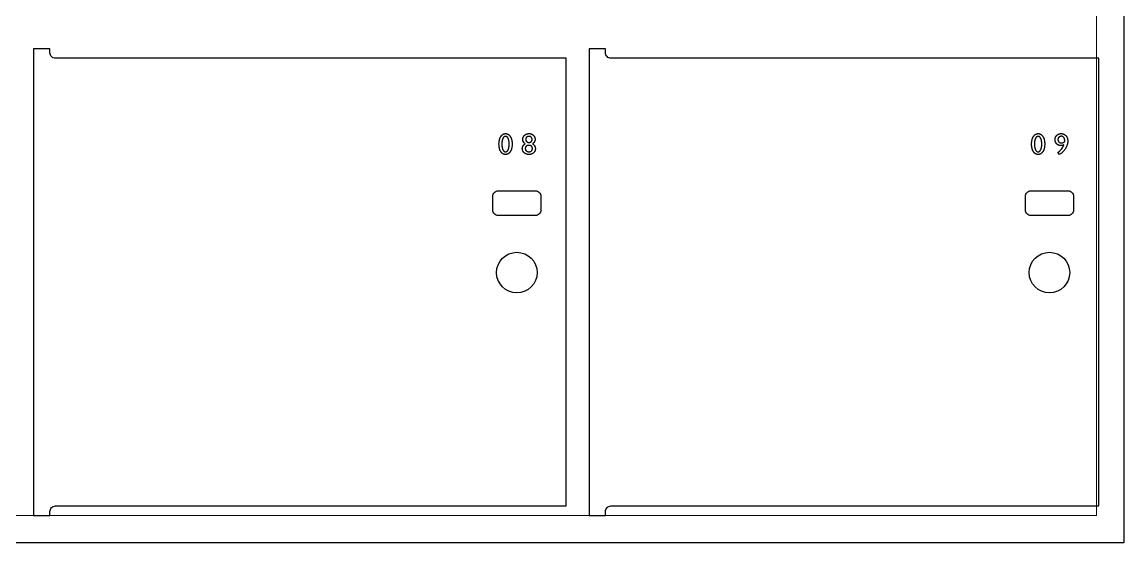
# Model space of a CAD drawing. Header units: millimetres. Extents: x -300 to 5880, y -300 to 4158.
# Drawn here: x 627 to 1430, y 1518 to 1898 of the extents above; entities that cross this region are included whole.
import ezdxf

# ---------------------------------------------------------------- set-up
doc = ezdxf.new("R2010")
doc.units = ezdxf.units.MM
doc.layers.add('00_NOPRINT_TOLERANCE', color=7, linetype='Continuous', lineweight=5)
doc.layers.add('2MM_POCKET_1MM_CUTTER', color=4, linetype='Continuous')
for name, color, linetype, lineweight, true_color in [('BOARD_$TH-NOMINAL', 3, 'Continuous', 30, 0x00ff00), ('TOP-CUT-INSIDE_12.000MM', 3, 'Continuous', 25, 0x00ff04), ('TOP-CUT-OUTSIDE_12.000MM', 60, 'Continuous', 25, 0xa0ff00)]:
    doc.layers.add(name, color=color, linetype=linetype, lineweight=lineweight, true_color=true_color)

# ---------------------------------------------------------------- blocks, each defined once
blk = doc.blocks.new('Borders Opendesk_7')
at = {"layer": '00_NOPRINT_TOLERANCE', "ltscale": 0.379202}
for p, q in [((1430, 3958), (1430, 1518)), ((1430, 1518), (210, 1518))]:
    blk.add_line(p, q, dxfattribs=at)
at = {"layer": '00_NOPRINT_TOLERANCE', "ltscale": 0.380023}
blk.add_line((1410, 3938), (1410, 1538), dxfattribs=at)
at = {"layer": '00_NOPRINT_TOLERANCE', "ltscale": 0.380876}
blk.add_line((1410, 1538), (230, 1538), dxfattribs=at)
at = {"layer": 'BOARD_$TH-NOMINAL'}
for p, q in [((1430, 3958), (1430, 1518)), ((1430, 1518), (210, 1518))]:
    blk.add_line(p, q, dxfattribs=at)

msp = doc.modelspace()

# ---------------------------------------------------------------- linework, layer by layer
at = {"layer": '2MM_POCKET_1MM_CUTTER'}
for points in [[(979.25, 1816.56), (979.37, 1816.55), (979.5, 1816.55), (979.62, 1816.54), (979.69, 1816.53), (979.75, 1816.52), (979.81, 1816.51), (979.87, 1816.5), (979.93, 1816.49), (979.99, 1816.48), (980.05, 1816.47), (980.11, 1816.45), (980.17, 1816.44), (980.23, 1816.42), (980.28, 1816.4), (980.34, 1816.39), (980.4, 1816.37), (980.46, 1816.35), (980.51, 1816.32), (980.57, 1816.3), (980.63, 1816.28), (980.68, 1816.25), (980.74, 1816.23), (980.79, 1816.2), (980.85, 1816.17), (980.9, 1816.14), (980.96, 1816.11), (981.01, 1816.08), (981.12, 1816.02), (981.22, 1815.95), (981.33, 1815.88), (981.43, 1815.8), (981.53, 1815.72), (981.63, 1815.63), (981.73, 1815.54), (981.82, 1815.45), (981.92, 1815.35), (982.01, 1815.24), (982.1, 1815.14), (982.2, 1815.03), (982.29, 1814.91), (982.37, 1814.79), (982.46, 1814.67), (982.55, 1814.54), (982.63, 1814.41), (982.71, 1814.27), (982.79, 1814.13), (982.87, 1813.99), (982.95, 1813.85), (983.02, 1813.71), (983.09, 1813.56), (983.15, 1813.41), (983.22, 1813.26), (983.28, 1813.11), (983.34, 1812.95), (983.39, 1812.79), (983.45, 1812.63), (983.5, 1812.47), (983.55, 1812.31), (983.59, 1812.14), (983.63, 1811.97), (983.71, 1811.62), (983.78, 1811.27), (983.84, 1810.91), (983.89, 1810.53), (983.92, 1810.15), (983.95, 1809.76), (983.96, 1809.36), (983.97, 1808.95), (983.96, 1808.54), (983.95, 1808.13), (983.92, 1807.73), (983.89, 1807.34), (983.84, 1806.96), (983.78, 1806.59), (983.71, 1806.23), (983.63, 1805.88), (983.59, 1805.71), (983.55, 1805.54), (983.5, 1805.38), (983.45, 1805.21), (983.39, 1805.05), (983.34, 1804.89), (983.28, 1804.74), (983.22, 1804.58), (983.15, 1804.43), (983.09, 1804.28), (983.02, 1804.14), (982.95, 1803.99), (982.87, 1803.85), (982.79, 1803.71), (982.71, 1803.58), (982.63, 1803.44), (982.55, 1803.31), (982.46, 1803.19), (982.37, 1803.06), (982.28, 1802.95), (982.19, 1802.83), (982.1, 1802.72), (982.01, 1802.62), (981.91, 1802.51), (981.82, 1802.42), (981.72, 1802.32), (981.62, 1802.23), (981.52, 1802.15), (981.41, 1802.07), (981.31, 1801.99), (981.2, 1801.92), (981.09, 1801.85), (980.99, 1801.79), (980.88, 1801.73), (980.82, 1801.7), (980.76, 1801.67), (980.71, 1801.64), (980.65, 1801.62), (980.59, 1801.6), (980.53, 1801.57), (980.48, 1801.55), (980.42, 1801.53), (980.36, 1801.51), (980.3, 1801.49), (980.24, 1801.47), (980.18, 1801.45), (980.12, 1801.44), (980.06, 1801.42), (979.93, 1801.4), (979.81, 1801.37), (979.68, 1801.35), (979.55, 1801.34), (979.42, 1801.33), (979.29, 1801.32), (979.16, 1801.32), (979.03, 1801.32), (978.89, 1801.33), (978.76, 1801.34), (978.63, 1801.35), (978.51, 1801.37), (978.38, 1801.39), (978.26, 1801.42), (978.13, 1801.45), (978.01, 1801.49), (977.89, 1801.52), (977.83, 1801.55), (977.77, 1801.57), (977.72, 1801.59), (977.66, 1801.61), (977.6, 1801.64), (977.54, 1801.66), (977.49, 1801.69), (977.43, 1801.72), (977.32, 1801.78), (977.21, 1801.84), (977.1, 1801.91), (977, 1801.98), (976.89, 1802.05), (976.79, 1802.13), (976.69, 1802.22), (976.59, 1802.3), (976.49, 1802.4), (976.39, 1802.49), (976.3, 1802.59), (976.21, 1802.69), (976.12, 1802.8), (976.03, 1802.91), (975.94, 1803.03), (975.85, 1803.15), (975.77, 1803.27), (975.69, 1803.4), (975.61, 1803.53), (975.53, 1803.67), (975.45, 1803.8), (975.38, 1803.94), (975.31, 1804.08), (975.24, 1804.23), (975.17, 1804.37), (975.11, 1804.52), (975.05, 1804.68), (974.99, 1804.83), (974.94, 1804.99), (974.89, 1805.15), (974.84, 1805.31), (974.79, 1805.48), (974.74, 1805.65), (974.7, 1805.82), (974.63, 1806.17), (974.56, 1806.53), (974.5, 1806.9), (974.46, 1807.28), (974.42, 1807.67), (974.4, 1808.07), (974.38, 1808.49), (974.37, 1808.91), (974.38, 1809.33), (974.4, 1809.74), (974.42, 1810.14), (974.46, 1810.53), (974.51, 1810.91), (974.56, 1811.28), (974.63, 1811.64), (974.71, 1811.99), (974.76, 1812.16), (974.8, 1812.33), (974.85, 1812.49), (974.9, 1812.66), (974.96, 1812.82), (975.01, 1812.98), (975.07, 1813.13), (975.14, 1813.29), (975.2, 1813.44), (975.27, 1813.59), (975.34, 1813.73), (975.41, 1813.88), (975.49, 1814.02), (975.56, 1814.16), (975.65, 1814.29), (975.73, 1814.43), (975.81, 1814.56), (975.9, 1814.69), (975.99, 1814.81), (976.08, 1814.93), (976.17, 1815.04), (976.26, 1815.15), (976.36, 1815.26), (976.46, 1815.36), (976.55, 1815.46), (976.65, 1815.55), (976.76, 1815.64), (976.86, 1815.72), (976.96, 1815.81), (977.07, 1815.88), (977.18, 1815.96), (977.29, 1816.02), (977.4, 1816.09), (977.51, 1816.15), (977.62, 1816.2), (977.68, 1816.23), (977.74, 1816.26), (977.8, 1816.28), (977.85, 1816.3), (977.91, 1816.33), (977.97, 1816.35), (978.03, 1816.37), (978.09, 1816.39), (978.15, 1816.41), (978.22, 1816.42), (978.34, 1816.45), (978.46, 1816.48), (978.59, 1816.5), (978.72, 1816.52), (978.85, 1816.54), (978.98, 1816.55), (979.11, 1816.55)], [(1367.52, 1816.56), (1367.64, 1816.55), (1367.77, 1816.55), (1367.9, 1816.54), (1367.96, 1816.53), (1368.02, 1816.52), (1368.08, 1816.51), (1368.14, 1816.5), (1368.2, 1816.49), (1368.26, 1816.48), (1368.32, 1816.47), (1368.38, 1816.45), (1368.44, 1816.44), (1368.5, 1816.42), (1368.56, 1816.4), (1368.61, 1816.39), (1368.67, 1816.37), (1368.73, 1816.35), (1368.78, 1816.32), (1368.84, 1816.3), (1368.9, 1816.28), (1368.95, 1816.25), (1369.01, 1816.23), (1369.06, 1816.2), (1369.12, 1816.17), (1369.17, 1816.14), (1369.23, 1816.11), (1369.28, 1816.08), (1369.39, 1816.02), (1369.49, 1815.95), (1369.6, 1815.88), (1369.7, 1815.8), (1369.8, 1815.72), (1369.9, 1815.63), (1370, 1815.54), (1370.09, 1815.45), (1370.19, 1815.35), (1370.28, 1815.24), (1370.38, 1815.14), (1370.47, 1815.03), (1370.56, 1814.91), (1370.65, 1814.79), (1370.73, 1814.67), (1370.82, 1814.54), (1370.9, 1814.41), (1370.98, 1814.27), (1371.06, 1814.13), (1371.14, 1813.99), (1371.22, 1813.85), (1371.29, 1813.71), (1371.36, 1813.56), (1371.42, 1813.41), (1371.49, 1813.26), (1371.55, 1813.11), (1371.61, 1812.95), (1371.66, 1812.79), (1371.72, 1812.63), (1371.77, 1812.47), (1371.82, 1812.31), (1371.86, 1812.14), (1371.91, 1811.97), (1371.98, 1811.62), (1372.05, 1811.27), (1372.11, 1810.91), (1372.16, 1810.53), (1372.19, 1810.15), (1372.22, 1809.76), (1372.24, 1809.36), (1372.24, 1808.95), (1372.24, 1808.54), (1372.22, 1808.13), (1372.19, 1807.73), (1372.16, 1807.34), (1372.11, 1806.96), (1372.05, 1806.59), (1371.98, 1806.23), (1371.91, 1805.88), (1371.86, 1805.71), (1371.82, 1805.54), (1371.77, 1805.38), (1371.72, 1805.21), (1371.66, 1805.05), (1371.61, 1804.89), (1371.55, 1804.74), (1371.49, 1804.58), (1371.42, 1804.43), (1371.36, 1804.28), (1371.29, 1804.14), (1371.22, 1803.99), (1371.14, 1803.85), (1371.06, 1803.71), (1370.98, 1803.58), (1370.9, 1803.44), (1370.82, 1803.31), (1370.73, 1803.19), (1370.64, 1803.06), (1370.56, 1802.95), (1370.46, 1802.83), (1370.37, 1802.72), (1370.28, 1802.62), (1370.18, 1802.51), (1370.09, 1802.42), (1369.99, 1802.32), (1369.89, 1802.23), (1369.79, 1802.15), (1369.68, 1802.07), (1369.58, 1801.99), (1369.47, 1801.92), (1369.37, 1801.85), (1369.26, 1801.79), (1369.15, 1801.73), (1369.09, 1801.7), (1369.03, 1801.67), (1368.98, 1801.64), (1368.92, 1801.62), (1368.86, 1801.6), (1368.8, 1801.57), (1368.75, 1801.55), (1368.69, 1801.53), (1368.63, 1801.51), (1368.57, 1801.49), (1368.51, 1801.47), (1368.45, 1801.45), (1368.39, 1801.44), (1368.33, 1801.42), (1368.2, 1801.4), (1368.08, 1801.37), (1367.95, 1801.35), (1367.83, 1801.34), (1367.7, 1801.33), (1367.56, 1801.32), (1367.43, 1801.32), (1367.3, 1801.32), (1367.17, 1801.33), (1367.03, 1801.34), (1366.9, 1801.35), (1366.78, 1801.37), (1366.65, 1801.39), (1366.53, 1801.42), (1366.4, 1801.45), (1366.28, 1801.49), (1366.16, 1801.52), (1366.1, 1801.55), (1366.05, 1801.57), (1365.99, 1801.59), (1365.93, 1801.61), (1365.87, 1801.64), (1365.81, 1801.66), (1365.76, 1801.69), (1365.7, 1801.72), (1365.59, 1801.78), (1365.48, 1801.84), (1365.37, 1801.91), (1365.27, 1801.98), (1365.16, 1802.05), (1365.06, 1802.13), (1364.96, 1802.22), (1364.86, 1802.3), (1364.76, 1802.4), (1364.67, 1802.49), (1364.57, 1802.59), (1364.48, 1802.69), (1364.39, 1802.8), (1364.3, 1802.91), (1364.21, 1803.03), (1364.12, 1803.15), (1364.04, 1803.27), (1363.96, 1803.4), (1363.88, 1803.53), (1363.8, 1803.67), (1363.72, 1803.8), (1363.65, 1803.94), (1363.58, 1804.08), (1363.51, 1804.23), (1363.45, 1804.37), (1363.38, 1804.52), (1363.32, 1804.68), (1363.27, 1804.83), (1363.21, 1804.99), (1363.16, 1805.15), (1363.11, 1805.31), (1363.06, 1805.48), (1363.02, 1805.65), (1362.97, 1805.82), (1362.9, 1806.17), (1362.83, 1806.53), (1362.77, 1806.9), (1362.73, 1807.28), (1362.69, 1807.67), (1362.67, 1808.07), (1362.65, 1808.49), (1362.65, 1808.91), (1362.65, 1809.33), (1362.67, 1809.74), (1362.69, 1810.14), (1362.73, 1810.53), (1362.78, 1810.91), (1362.84, 1811.28), (1362.9, 1811.64), (1362.98, 1811.99), (1363.03, 1812.16), (1363.07, 1812.33), (1363.12, 1812.49), (1363.17, 1812.66), (1363.23, 1812.82), (1363.29, 1812.98), (1363.35, 1813.13), (1363.41, 1813.29), (1363.47, 1813.44), (1363.54, 1813.59), (1363.61, 1813.73), (1363.68, 1813.88), (1363.76, 1814.02), (1363.84, 1814.16), (1363.92, 1814.29), (1364, 1814.43), (1364.08, 1814.56), (1364.17, 1814.69), (1364.26, 1814.81), (1364.35, 1814.93), (1364.44, 1815.04), (1364.54, 1815.15), (1364.63, 1815.26), (1364.73, 1815.36), (1364.83, 1815.46), (1364.92, 1815.55), (1365.03, 1815.64), (1365.13, 1815.72), (1365.23, 1815.81), (1365.34, 1815.88), (1365.45, 1815.96), (1365.56, 1816.02), (1365.67, 1816.09), (1365.78, 1816.15), (1365.89, 1816.2), (1365.95, 1816.23), (1366.01, 1816.26), (1366.07, 1816.28), (1366.13, 1816.3), (1366.18, 1816.33), (1366.24, 1816.35), (1366.3, 1816.37), (1366.36, 1816.39), (1366.43, 1816.41), (1366.49, 1816.42), (1366.61, 1816.45), (1366.73, 1816.48), (1366.86, 1816.5), (1366.99, 1816.52), (1367.12, 1816.54), (1367.25, 1816.55), (1367.38, 1816.55)], [(979.27, 1814.53), (979.16, 1814.53), (979.12, 1814.53), (979.09, 1814.53), (979.05, 1814.53), (979.01, 1814.52), (978.97, 1814.52), (978.94, 1814.52), (978.9, 1814.51), (978.86, 1814.51), (978.83, 1814.5), (978.79, 1814.49), (978.75, 1814.49), (978.72, 1814.48), (978.68, 1814.47), (978.65, 1814.46), (978.61, 1814.45), (978.58, 1814.44), (978.55, 1814.42), (978.51, 1814.41), (978.48, 1814.4), (978.44, 1814.38), (978.41, 1814.37), (978.38, 1814.35), (978.35, 1814.34), (978.31, 1814.32), (978.28, 1814.3), (978.25, 1814.28), (978.22, 1814.26), (978.19, 1814.24), (978.15, 1814.22), (978.12, 1814.2), (978.09, 1814.18), (978.06, 1814.15), (978.03, 1814.13), (978, 1814.1), (977.97, 1814.08), (977.94, 1814.05), (977.91, 1814.03), (977.88, 1814), (977.83, 1813.94), (977.77, 1813.88), (977.71, 1813.82), (977.66, 1813.75), (977.61, 1813.68), (977.55, 1813.61), (977.5, 1813.53), (977.45, 1813.46), (977.4, 1813.38), (977.36, 1813.29), (977.31, 1813.2), (977.26, 1813.11), (977.22, 1813.02), (977.17, 1812.93), (977.13, 1812.83), (977.09, 1812.73), (977.05, 1812.63), (977.01, 1812.52), (976.97, 1812.42), (976.9, 1812.2), (976.84, 1811.97), (976.78, 1811.74), (976.72, 1811.5), (976.68, 1811.25), (976.63, 1810.99), (976.6, 1810.72), (976.57, 1810.44), (976.54, 1810.16), (976.52, 1809.86), (976.51, 1809.56), (976.5, 1809.25), (976.5, 1808.93), (976.5, 1808.61), (976.51, 1808.29), (976.52, 1807.98), (976.54, 1807.68), (976.56, 1807.39), (976.6, 1807.11), (976.63, 1806.84), (976.67, 1806.57), (976.72, 1806.32), (976.77, 1806.07), (976.83, 1805.84), (976.89, 1805.61), (976.96, 1805.39), (977, 1805.28), (977.03, 1805.18), (977.07, 1805.08), (977.11, 1804.98), (977.16, 1804.88), (977.2, 1804.79), (977.24, 1804.69), (977.29, 1804.6), (977.34, 1804.52), (977.38, 1804.43), (977.43, 1804.35), (977.48, 1804.28), (977.53, 1804.2), (977.58, 1804.13), (977.64, 1804.06), (977.69, 1803.99), (977.75, 1803.93), (977.8, 1803.87), (977.86, 1803.81), (977.89, 1803.79), (977.92, 1803.76), (977.95, 1803.73), (977.98, 1803.71), (978.01, 1803.68), (978.04, 1803.66), (978.07, 1803.64), (978.1, 1803.61), (978.13, 1803.59), (978.16, 1803.57), (978.19, 1803.55), (978.22, 1803.53), (978.26, 1803.51), (978.29, 1803.49), (978.32, 1803.48), (978.35, 1803.46), (978.39, 1803.44), (978.42, 1803.43), (978.45, 1803.42), (978.49, 1803.4), (978.52, 1803.39), (978.56, 1803.38), (978.59, 1803.37), (978.62, 1803.35), (978.66, 1803.34), (978.7, 1803.34), (978.73, 1803.33), (978.77, 1803.32), (978.8, 1803.31), (978.84, 1803.31), (978.88, 1803.3), (978.91, 1803.3), (978.95, 1803.29), (978.99, 1803.29), (979.03, 1803.29), (979.06, 1803.28), (979.1, 1803.28), (979.14, 1803.28), (979.18, 1803.28), (979.22, 1803.28), (979.25, 1803.29), (979.29, 1803.29), (979.33, 1803.29), (979.37, 1803.3), (979.4, 1803.3), (979.44, 1803.31), (979.48, 1803.31), (979.51, 1803.32), (979.55, 1803.33), (979.59, 1803.34), (979.62, 1803.34), (979.66, 1803.35), (979.69, 1803.37), (979.73, 1803.38), (979.76, 1803.39), (979.79, 1803.4), (979.83, 1803.42), (979.86, 1803.43), (979.9, 1803.44), (979.93, 1803.46), (979.96, 1803.48), (979.99, 1803.49), (980.03, 1803.51), (980.06, 1803.53), (980.09, 1803.55), (980.12, 1803.57), (980.15, 1803.59), (980.18, 1803.61), (980.22, 1803.64), (980.25, 1803.66), (980.28, 1803.68), (980.31, 1803.71), (980.34, 1803.73), (980.37, 1803.76), (980.4, 1803.79), (980.42, 1803.81), (980.48, 1803.87), (980.54, 1803.93), (980.59, 1803.99), (980.65, 1804.06), (980.7, 1804.13), (980.75, 1804.2), (980.8, 1804.28), (980.86, 1804.35), (980.9, 1804.43), (980.95, 1804.52), (981, 1804.6), (981.05, 1804.69), (981.09, 1804.79), (981.13, 1804.88), (981.18, 1804.98), (981.22, 1805.08), (981.26, 1805.18), (981.3, 1805.28), (981.33, 1805.39), (981.4, 1805.6), (981.47, 1805.83), (981.53, 1806.06), (981.58, 1806.31), (981.63, 1806.56), (981.67, 1806.82), (981.7, 1807.09), (981.74, 1807.36), (981.76, 1807.65), (981.78, 1807.94), (981.79, 1808.24), (981.8, 1808.55), (981.8, 1809.19), (981.79, 1809.5), (981.78, 1809.8), (981.76, 1810.1), (981.74, 1810.39), (981.71, 1810.66), (981.67, 1810.93), (981.63, 1811.2), (981.59, 1811.45), (981.54, 1811.7), (981.48, 1811.93), (981.42, 1812.16), (981.35, 1812.38), (981.28, 1812.59), (981.24, 1812.7), (981.2, 1812.8), (981.16, 1812.9), (981.12, 1812.99), (981.07, 1813.09), (981.03, 1813.18), (980.98, 1813.27), (980.94, 1813.35), (980.89, 1813.44), (980.84, 1813.52), (980.79, 1813.59), (980.74, 1813.67), (980.69, 1813.74), (980.64, 1813.8), (980.59, 1813.87), (980.54, 1813.93), (980.48, 1813.99), (980.45, 1814.02), (980.43, 1814.04), (980.4, 1814.07), (980.37, 1814.1), (980.34, 1814.12), (980.31, 1814.15), (980.28, 1814.17), (980.25, 1814.19), (980.22, 1814.21), (980.19, 1814.24), (980.16, 1814.26), (980.13, 1814.28), (980.1, 1814.3), (980.07, 1814.31), (980.04, 1814.33), (980.01, 1814.35), (979.98, 1814.36), (979.95, 1814.38), (979.92, 1814.39), (979.88, 1814.41), (979.85, 1814.42), (979.82, 1814.43), (979.79, 1814.45), (979.75, 1814.46), (979.72, 1814.47), (979.69, 1814.48), (979.65, 1814.48), (979.62, 1814.49), (979.59, 1814.5), (979.55, 1814.51), (979.52, 1814.51), (979.48, 1814.52), (979.45, 1814.52), (979.41, 1814.52), (979.38, 1814.53), (979.34, 1814.53), (979.3, 1814.53)], [(998.75, 1805.47), (998.75, 1805.68), (998.74, 1805.75), (998.74, 1805.81), (998.74, 1805.87), (998.73, 1805.93), (998.73, 1805.99), (998.72, 1806.05), (998.71, 1806.11), (998.7, 1806.17), (998.69, 1806.23), (998.67, 1806.28), (998.66, 1806.34), (998.64, 1806.4), (998.63, 1806.45), (998.61, 1806.5), (998.59, 1806.56), (998.56, 1806.61), (998.54, 1806.66), (998.51, 1806.71), (998.49, 1806.76), (998.46, 1806.81), (998.43, 1806.86), (998.4, 1806.91), (998.37, 1806.96), (998.33, 1807), (998.3, 1807.05), (998.26, 1807.09), (998.23, 1807.14), (998.19, 1807.18), (998.15, 1807.23), (998.1, 1807.27), (998.06, 1807.31), (998.02, 1807.35), (997.97, 1807.39), (997.92, 1807.43), (997.87, 1807.47), (997.83, 1807.5), (997.78, 1807.54), (997.73, 1807.57), (997.68, 1807.6), (997.62, 1807.63), (997.57, 1807.66), (997.52, 1807.69), (997.46, 1807.72), (997.41, 1807.74), (997.35, 1807.77), (997.29, 1807.79), (997.24, 1807.81), (997.18, 1807.83), (997.12, 1807.85), (997.06, 1807.87), (997, 1807.89), (996.93, 1807.9), (996.87, 1807.92), (996.81, 1807.93), (996.74, 1807.94), (996.68, 1807.95), (996.61, 1807.96), (996.54, 1807.97), (996.48, 1807.98), (996.41, 1807.98), (996.34, 1807.99), (996.27, 1807.99), (996.2, 1807.99), (996.12, 1807.99), (996.05, 1807.99), (995.98, 1807.99), (995.91, 1807.99), (995.84, 1807.98), (995.78, 1807.98), (995.71, 1807.97), (995.64, 1807.96), (995.58, 1807.95), (995.51, 1807.94), (995.45, 1807.93), (995.39, 1807.92), (995.33, 1807.9), (995.27, 1807.89), (995.21, 1807.87), (995.15, 1807.85), (995.09, 1807.83), (995.03, 1807.81), (994.97, 1807.79), (994.92, 1807.77), (994.86, 1807.74), (994.81, 1807.71), (994.75, 1807.69), (994.7, 1807.66), (994.65, 1807.63), (994.6, 1807.6), (994.55, 1807.57), (994.5, 1807.53), (994.45, 1807.5), (994.4, 1807.46), (994.35, 1807.42), (994.31, 1807.38), (994.26, 1807.34), (994.22, 1807.3), (994.18, 1807.26), (994.13, 1807.22), (994.09, 1807.18), (994.06, 1807.13), (994.02, 1807.09), (993.98, 1807.04), (993.95, 1807), (993.91, 1806.95), (993.88, 1806.9), (993.85, 1806.85), (993.82, 1806.8), (993.8, 1806.75), (993.77, 1806.7), (993.75, 1806.65), (993.72, 1806.6), (993.7, 1806.55), (993.68, 1806.49), (993.66, 1806.44), (993.64, 1806.38), (993.63, 1806.33), (993.61, 1806.27), (993.6, 1806.21), (993.59, 1806.15), (993.58, 1806.09), (993.57, 1806.03), (993.56, 1805.97), (993.55, 1805.91), (993.55, 1805.85), (993.55, 1805.79), (993.54, 1805.72), (993.54, 1805.66), (993.54, 1805.6), (993.55, 1805.53), (993.55, 1805.47), (993.55, 1805.41), (993.56, 1805.35), (993.57, 1805.29), (993.58, 1805.23), (993.59, 1805.17), (993.6, 1805.11), (993.61, 1805.05), (993.63, 1804.99), (993.65, 1804.94), (993.66, 1804.88), (993.68, 1804.83), (993.7, 1804.78), (993.73, 1804.72), (993.75, 1804.67), (993.78, 1804.62), (993.8, 1804.57), (993.83, 1804.52), (993.86, 1804.47), (993.89, 1804.42), (993.92, 1804.37), (993.96, 1804.32), (993.99, 1804.28), (994.03, 1804.23), (994.07, 1804.19), (994.11, 1804.14), (994.15, 1804.1), (994.19, 1804.06), (994.23, 1804.02), (994.28, 1803.98), (994.33, 1803.94), (994.37, 1803.9), (994.42, 1803.86), (994.47, 1803.82), (994.52, 1803.79), (994.57, 1803.75), (994.62, 1803.72), (994.67, 1803.69), (994.73, 1803.66), (994.78, 1803.63), (994.84, 1803.61), (994.89, 1803.58), (994.95, 1803.55), (995.01, 1803.53), (995.06, 1803.51), (995.12, 1803.49), (995.18, 1803.47), (995.24, 1803.45), (995.31, 1803.43), (995.37, 1803.42), (995.43, 1803.4), (995.5, 1803.39), (995.56, 1803.38), (995.63, 1803.37), (995.69, 1803.36), (995.76, 1803.35), (995.83, 1803.34), (995.9, 1803.34), (995.97, 1803.33), (996.04, 1803.33), (996.11, 1803.33), (996.19, 1803.33), (996.33, 1803.33), (996.39, 1803.33), (996.46, 1803.33), (996.53, 1803.34), (996.59, 1803.35), (996.66, 1803.35), (996.72, 1803.36), (996.78, 1803.37), (996.85, 1803.38), (996.91, 1803.4), (996.97, 1803.41), (997.03, 1803.42), (997.09, 1803.44), (997.15, 1803.46), (997.21, 1803.47), (997.26, 1803.49), (997.32, 1803.51), (997.38, 1803.54), (997.43, 1803.56), (997.48, 1803.58), (997.54, 1803.61), (997.59, 1803.63), (997.64, 1803.66), (997.69, 1803.69), (997.74, 1803.72), (997.79, 1803.75), (997.84, 1803.78), (997.89, 1803.82), (997.93, 1803.85), (997.98, 1803.89), (998.03, 1803.92), (998.07, 1803.96), (998.11, 1804), (998.15, 1804.04), (998.19, 1804.08), (998.23, 1804.12), (998.27, 1804.16), (998.31, 1804.2), (998.34, 1804.24), (998.37, 1804.29), (998.41, 1804.33), (998.44, 1804.37), (998.46, 1804.42), (998.49, 1804.47), (998.52, 1804.51), (998.54, 1804.56), (998.57, 1804.61), (998.59, 1804.66), (998.61, 1804.71), (998.63, 1804.76), (998.64, 1804.81), (998.66, 1804.86), (998.68, 1804.91), (998.69, 1804.96), (998.7, 1805.02), (998.71, 1805.07), (998.72, 1805.12), (998.73, 1805.18), (998.73, 1805.24), (998.74, 1805.29), (998.74, 1805.35), (998.74, 1805.41)], [(998.56, 1812.3), (998.56, 1812.36), (998.56, 1812.42), (998.56, 1812.48), (998.55, 1812.54), (998.55, 1812.6), (998.54, 1812.65), (998.53, 1812.71), (998.52, 1812.77), (998.51, 1812.82), (998.5, 1812.88), (998.49, 1812.93), (998.47, 1812.98), (998.45, 1813.03), (998.44, 1813.09), (998.42, 1813.14), (998.4, 1813.19), (998.38, 1813.24), (998.35, 1813.29), (998.33, 1813.33), (998.3, 1813.38), (998.28, 1813.43), (998.25, 1813.47), (998.22, 1813.52), (998.19, 1813.57), (998.16, 1813.61), (998.12, 1813.65), (998.09, 1813.7), (998.05, 1813.74), (998.02, 1813.78), (997.98, 1813.82), (997.94, 1813.86), (997.9, 1813.9), (997.86, 1813.94), (997.81, 1813.98), (997.77, 1814.01), (997.73, 1814.05), (997.68, 1814.08), (997.64, 1814.11), (997.59, 1814.15), (997.54, 1814.18), (997.49, 1814.21), (997.45, 1814.23), (997.4, 1814.26), (997.35, 1814.28), (997.3, 1814.31), (997.25, 1814.33), (997.19, 1814.35), (997.14, 1814.37), (997.09, 1814.39), (997.04, 1814.41), (996.98, 1814.43), (996.93, 1814.44), (996.87, 1814.46), (996.81, 1814.47), (996.76, 1814.48), (996.7, 1814.49), (996.64, 1814.5), (996.58, 1814.51), (996.52, 1814.51), (996.46, 1814.52), (996.4, 1814.52), (996.33, 1814.53), (996.27, 1814.53), (996.21, 1814.53), (996.14, 1814.53), (996.08, 1814.53), (996.02, 1814.52), (995.96, 1814.52), (995.89, 1814.52), (995.83, 1814.51), (995.77, 1814.5), (995.71, 1814.49), (995.66, 1814.48), (995.6, 1814.47), (995.54, 1814.46), (995.49, 1814.44), (995.43, 1814.43), (995.37, 1814.41), (995.32, 1814.39), (995.27, 1814.38), (995.21, 1814.36), (995.16, 1814.33), (995.11, 1814.31), (995.06, 1814.29), (995.01, 1814.26), (994.96, 1814.24), (994.91, 1814.21), (994.87, 1814.18), (994.82, 1814.15), (994.77, 1814.12), (994.73, 1814.09), (994.68, 1814.06), (994.64, 1814.02), (994.6, 1813.99), (994.55, 1813.95), (994.51, 1813.91), (994.47, 1813.87), (994.43, 1813.83), (994.4, 1813.79), (994.36, 1813.75), (994.32, 1813.71), (994.29, 1813.67), (994.26, 1813.62), (994.22, 1813.58), (994.19, 1813.54), (994.16, 1813.49), (994.14, 1813.45), (994.11, 1813.4), (994.09, 1813.35), (994.06, 1813.3), (994.04, 1813.25), (994.02, 1813.21), (994, 1813.16), (993.98, 1813.1), (993.96, 1813.05), (993.95, 1813), (993.93, 1812.95), (993.92, 1812.9), (993.9, 1812.84), (993.89, 1812.79), (993.88, 1812.73), (993.88, 1812.67), (993.87, 1812.62), (993.86, 1812.56), (993.86, 1812.5), (993.85, 1812.44), (993.85, 1812.38), (993.85, 1812.32), (993.85, 1812.27), (993.85, 1812.21), (993.86, 1812.15), (993.86, 1812.1), (993.87, 1812.04), (993.88, 1811.98), (993.89, 1811.93), (993.9, 1811.88), (993.91, 1811.82), (993.92, 1811.77), (993.93, 1811.72), (993.95, 1811.67), (993.97, 1811.61), (993.99, 1811.56), (994.01, 1811.51), (994.03, 1811.46), (994.05, 1811.41), (994.07, 1811.36), (994.1, 1811.32), (994.12, 1811.27), (994.15, 1811.22), (994.18, 1811.17), (994.21, 1811.13), (994.24, 1811.08), (994.28, 1811.04), (994.31, 1810.99), (994.35, 1810.95), (994.39, 1810.9), (994.43, 1810.86), (994.47, 1810.82), (994.51, 1810.78), (994.55, 1810.73), (994.59, 1810.69), (994.64, 1810.65), (994.68, 1810.62), (994.73, 1810.58), (994.78, 1810.54), (994.82, 1810.51), (994.87, 1810.48), (994.92, 1810.45), (994.97, 1810.42), (995.01, 1810.39), (995.06, 1810.36), (995.11, 1810.33), (995.16, 1810.31), (995.22, 1810.28), (995.27, 1810.26), (995.32, 1810.24), (995.37, 1810.22), (995.43, 1810.2), (995.48, 1810.18), (995.53, 1810.17), (995.59, 1810.15), (995.64, 1810.14), (995.7, 1810.13), (995.76, 1810.12), (995.81, 1810.11), (995.87, 1810.1), (995.93, 1810.09), (995.99, 1810.08), (996.05, 1810.08), (996.11, 1810.08), (996.17, 1810.07), (996.23, 1810.07), (996.29, 1810.07), (996.35, 1810.08), (996.41, 1810.08), (996.47, 1810.08), (996.53, 1810.09), (996.58, 1810.1), (996.64, 1810.11), (996.7, 1810.11), (996.75, 1810.13), (996.81, 1810.14), (996.86, 1810.15), (996.92, 1810.17), (996.97, 1810.18), (997.02, 1810.2), (997.08, 1810.22), (997.13, 1810.24), (997.18, 1810.26), (997.23, 1810.28), (997.28, 1810.31), (997.33, 1810.33), (997.38, 1810.36), (997.43, 1810.38), (997.48, 1810.41), (997.52, 1810.44), (997.57, 1810.47), (997.62, 1810.51), (997.66, 1810.54), (997.71, 1810.58), (997.75, 1810.61), (997.8, 1810.65), (997.84, 1810.69), (997.88, 1810.73), (997.92, 1810.77), (997.96, 1810.81), (998, 1810.85), (998.04, 1810.9), (998.08, 1810.94), (998.11, 1810.98), (998.15, 1811.03), (998.18, 1811.07), (998.21, 1811.12), (998.24, 1811.16), (998.27, 1811.21), (998.3, 1811.26), (998.32, 1811.31), (998.35, 1811.35), (998.37, 1811.4), (998.39, 1811.45), (998.41, 1811.5), (998.43, 1811.55), (998.45, 1811.6), (998.47, 1811.65), (998.48, 1811.7), (998.5, 1811.75), (998.51, 1811.81), (998.52, 1811.86), (998.53, 1811.91), (998.54, 1811.97), (998.55, 1812.02), (998.55, 1812.08), (998.56, 1812.13), (998.56, 1812.19), (998.56, 1812.24)], [(1367.54, 1814.53), (1367.43, 1814.53), (1367.39, 1814.53), (1367.36, 1814.53), (1367.32, 1814.53), (1367.28, 1814.52), (1367.24, 1814.52), (1367.21, 1814.52), (1367.17, 1814.51), (1367.13, 1814.51), (1367.1, 1814.5), (1367.06, 1814.49), (1367.03, 1814.49), (1366.99, 1814.48), (1366.96, 1814.47), (1366.92, 1814.46), (1366.89, 1814.45), (1366.85, 1814.44), (1366.82, 1814.42), (1366.78, 1814.41), (1366.75, 1814.4), (1366.72, 1814.38), (1366.68, 1814.37), (1366.65, 1814.35), (1366.62, 1814.34), (1366.58, 1814.32), (1366.55, 1814.3), (1366.52, 1814.28), (1366.49, 1814.26), (1366.46, 1814.24), (1366.43, 1814.22), (1366.39, 1814.2), (1366.36, 1814.18), (1366.33, 1814.15), (1366.3, 1814.13), (1366.27, 1814.1), (1366.24, 1814.08), (1366.21, 1814.05), (1366.18, 1814.03), (1366.15, 1814), (1366.1, 1813.94), (1366.04, 1813.88), (1365.99, 1813.82), (1365.93, 1813.75), (1365.88, 1813.68), (1365.83, 1813.61), (1365.77, 1813.53), (1365.72, 1813.46), (1365.67, 1813.38), (1365.63, 1813.29), (1365.58, 1813.2), (1365.53, 1813.11), (1365.49, 1813.02), (1365.44, 1812.93), (1365.4, 1812.83), (1365.36, 1812.73), (1365.32, 1812.63), (1365.28, 1812.52), (1365.24, 1812.42), (1365.17, 1812.2), (1365.11, 1811.97), (1365.05, 1811.74), (1364.99, 1811.5), (1364.95, 1811.25), (1364.9, 1810.99), (1364.87, 1810.72), (1364.84, 1810.44), (1364.81, 1810.16), (1364.79, 1809.86), (1364.78, 1809.56), (1364.77, 1809.25), (1364.77, 1808.93), (1364.77, 1808.61), (1364.78, 1808.29), (1364.79, 1807.98), (1364.81, 1807.68), (1364.84, 1807.39), (1364.87, 1807.11), (1364.9, 1806.84), (1364.94, 1806.57), (1364.99, 1806.32), (1365.04, 1806.07), (1365.1, 1805.84), (1365.16, 1805.61), (1365.23, 1805.39), (1365.27, 1805.28), (1365.31, 1805.18), (1365.34, 1805.08), (1365.39, 1804.98), (1365.43, 1804.88), (1365.47, 1804.79), (1365.52, 1804.69), (1365.56, 1804.6), (1365.61, 1804.52), (1365.65, 1804.43), (1365.7, 1804.35), (1365.75, 1804.28), (1365.8, 1804.2), (1365.86, 1804.13), (1365.91, 1804.06), (1365.96, 1803.99), (1366.02, 1803.93), (1366.07, 1803.87), (1366.13, 1803.81), (1366.16, 1803.79), (1366.19, 1803.76), (1366.22, 1803.73), (1366.25, 1803.71), (1366.28, 1803.68), (1366.31, 1803.66), (1366.34, 1803.64), (1366.37, 1803.61), (1366.4, 1803.59), (1366.43, 1803.57), (1366.46, 1803.55), (1366.49, 1803.53), (1366.53, 1803.51), (1366.56, 1803.49), (1366.59, 1803.48), (1366.62, 1803.46), (1366.66, 1803.44), (1366.69, 1803.43), (1366.72, 1803.42), (1366.76, 1803.4), (1366.79, 1803.39), (1366.83, 1803.38), (1366.86, 1803.37), (1366.9, 1803.35), (1366.93, 1803.34), (1366.97, 1803.34), (1367, 1803.33), (1367.04, 1803.32), (1367.07, 1803.31), (1367.11, 1803.31), (1367.15, 1803.3), (1367.18, 1803.3), (1367.22, 1803.29), (1367.26, 1803.29), (1367.3, 1803.29), (1367.33, 1803.28), (1367.37, 1803.28), (1367.41, 1803.28), (1367.45, 1803.28), (1367.49, 1803.28), (1367.53, 1803.29), (1367.56, 1803.29), (1367.6, 1803.29), (1367.64, 1803.3), (1367.68, 1803.3), (1367.71, 1803.31), (1367.75, 1803.31), (1367.78, 1803.32), (1367.82, 1803.33), (1367.86, 1803.34), (1367.89, 1803.34), (1367.93, 1803.35), (1367.96, 1803.37), (1368, 1803.38), (1368.03, 1803.39), (1368.07, 1803.4), (1368.1, 1803.42), (1368.13, 1803.43), (1368.17, 1803.44), (1368.2, 1803.46), (1368.23, 1803.48), (1368.27, 1803.49), (1368.3, 1803.51), (1368.33, 1803.53), (1368.36, 1803.55), (1368.39, 1803.57), (1368.42, 1803.59), (1368.46, 1803.61), (1368.49, 1803.64), (1368.52, 1803.66), (1368.55, 1803.68), (1368.58, 1803.71), (1368.61, 1803.73), (1368.64, 1803.76), (1368.67, 1803.79), (1368.7, 1803.81), (1368.75, 1803.87), (1368.81, 1803.93), (1368.86, 1803.99), (1368.92, 1804.06), (1368.97, 1804.13), (1369.02, 1804.2), (1369.08, 1804.28), (1369.13, 1804.35), (1369.18, 1804.43), (1369.22, 1804.52), (1369.27, 1804.6), (1369.32, 1804.69), (1369.36, 1804.79), (1369.41, 1804.88), (1369.45, 1804.98), (1369.49, 1805.08), (1369.53, 1805.18), (1369.57, 1805.28), (1369.6, 1805.39), (1369.67, 1805.6), (1369.74, 1805.83), (1369.8, 1806.06), (1369.85, 1806.31), (1369.9, 1806.56), (1369.94, 1806.82), (1369.98, 1807.09), (1370.01, 1807.36), (1370.03, 1807.65), (1370.05, 1807.94), (1370.07, 1808.24), (1370.07, 1808.55), (1370.07, 1809.19), (1370.07, 1809.5), (1370.05, 1809.8), (1370.03, 1810.1), (1370.01, 1810.39), (1369.98, 1810.66), (1369.94, 1810.93), (1369.9, 1811.2), (1369.86, 1811.45), (1369.81, 1811.7), (1369.75, 1811.93), (1369.69, 1812.16), (1369.62, 1812.38), (1369.55, 1812.59), (1369.51, 1812.7), (1369.47, 1812.8), (1369.43, 1812.9), (1369.39, 1812.99), (1369.35, 1813.09), (1369.3, 1813.18), (1369.26, 1813.27), (1369.21, 1813.35), (1369.16, 1813.44), (1369.11, 1813.52), (1369.07, 1813.59), (1369.02, 1813.67), (1368.96, 1813.74), (1368.91, 1813.8), (1368.86, 1813.87), (1368.81, 1813.93), (1368.75, 1813.99), (1368.72, 1814.02), (1368.7, 1814.04), (1368.67, 1814.07), (1368.64, 1814.1), (1368.61, 1814.12), (1368.58, 1814.15), (1368.55, 1814.17), (1368.52, 1814.19), (1368.49, 1814.21), (1368.46, 1814.24), (1368.44, 1814.26), (1368.4, 1814.28), (1368.37, 1814.3), (1368.34, 1814.31), (1368.31, 1814.33), (1368.28, 1814.35), (1368.25, 1814.36), (1368.22, 1814.38), (1368.19, 1814.39), (1368.16, 1814.41), (1368.12, 1814.42), (1368.09, 1814.43), (1368.06, 1814.45), (1368.02, 1814.46), (1367.99, 1814.47), (1367.96, 1814.48), (1367.92, 1814.48), (1367.89, 1814.49), (1367.86, 1814.5), (1367.82, 1814.51), (1367.79, 1814.51), (1367.75, 1814.52), (1367.72, 1814.52), (1367.68, 1814.52), (1367.65, 1814.53), (1367.61, 1814.53), (1367.58, 1814.53)], [(1386.69, 1810.55), (1386.78, 1811.26), (1386.8, 1811.39), (1386.81, 1811.5), (1386.81, 1811.59), (1386.81, 1811.63), (1386.81, 1811.66), (1386.81, 1811.74), (1386.81, 1811.82), (1386.81, 1811.9), (1386.8, 1811.98), (1386.8, 1812.05), (1386.79, 1812.13), (1386.78, 1812.2), (1386.77, 1812.28), (1386.76, 1812.35), (1386.74, 1812.42), (1386.73, 1812.49), (1386.71, 1812.56), (1386.7, 1812.63), (1386.68, 1812.7), (1386.66, 1812.77), (1386.63, 1812.84), (1386.61, 1812.9), (1386.59, 1812.97), (1386.56, 1813.03), (1386.53, 1813.09), (1386.5, 1813.15), (1386.47, 1813.21), (1386.44, 1813.27), (1386.41, 1813.33), (1386.37, 1813.39), (1386.34, 1813.45), (1386.3, 1813.51), (1386.26, 1813.56), (1386.22, 1813.62), (1386.18, 1813.67), (1386.14, 1813.72), (1386.09, 1813.77), (1386.05, 1813.82), (1386, 1813.87), (1385.96, 1813.92), (1385.91, 1813.97), (1385.86, 1814.01), (1385.81, 1814.05), (1385.76, 1814.09), (1385.71, 1814.13), (1385.66, 1814.17), (1385.6, 1814.21), (1385.55, 1814.24), (1385.5, 1814.27), (1385.44, 1814.3), (1385.39, 1814.33), (1385.33, 1814.36), (1385.27, 1814.39), (1385.21, 1814.41), (1385.15, 1814.44), (1385.1, 1814.46), (1385.03, 1814.48), (1384.97, 1814.5), (1384.91, 1814.51), (1384.85, 1814.53), (1384.78, 1814.54), (1384.72, 1814.55), (1384.65, 1814.57), (1384.59, 1814.57), (1384.52, 1814.58), (1384.45, 1814.59), (1384.38, 1814.59), (1384.31, 1814.59), (1384.24, 1814.59), (1384.18, 1814.59), (1384.12, 1814.59), (1384.05, 1814.59), (1383.99, 1814.58), (1383.93, 1814.58), (1383.87, 1814.57), (1383.81, 1814.56), (1383.75, 1814.55), (1383.69, 1814.54), (1383.63, 1814.53), (1383.58, 1814.51), (1383.52, 1814.5), (1383.46, 1814.48), (1383.41, 1814.46), (1383.35, 1814.44), (1383.3, 1814.42), (1383.25, 1814.4), (1383.19, 1814.37), (1383.14, 1814.35), (1383.09, 1814.32), (1383.04, 1814.29), (1382.99, 1814.26), (1382.94, 1814.23), (1382.89, 1814.2), (1382.85, 1814.17), (1382.8, 1814.13), (1382.75, 1814.1), (1382.71, 1814.06), (1382.66, 1814.02), (1382.62, 1813.98), (1382.58, 1813.94), (1382.53, 1813.9), (1382.49, 1813.85), (1382.45, 1813.81), (1382.41, 1813.76), (1382.37, 1813.72), (1382.34, 1813.67), (1382.3, 1813.62), (1382.27, 1813.57), (1382.24, 1813.52), (1382.21, 1813.47), (1382.18, 1813.42), (1382.15, 1813.37), (1382.12, 1813.32), (1382.1, 1813.27), (1382.07, 1813.22), (1382.05, 1813.16), (1382.03, 1813.11), (1382.01, 1813.05), (1381.99, 1813), (1381.97, 1812.94), (1381.95, 1812.88), (1381.94, 1812.83), (1381.92, 1812.77), (1381.91, 1812.71), (1381.9, 1812.65), (1381.89, 1812.59), (1381.88, 1812.53), (1381.87, 1812.46), (1381.87, 1812.4), (1381.86, 1812.34), (1381.86, 1812.27), (1381.86, 1812.21), (1381.86, 1812.14), (1381.86, 1812.08), (1381.86, 1812.02), (1381.86, 1811.96), (1381.87, 1811.9), (1381.87, 1811.85), (1381.88, 1811.79), (1381.89, 1811.73), (1381.9, 1811.67), (1381.91, 1811.62), (1381.93, 1811.56), (1381.94, 1811.51), (1381.96, 1811.45), (1381.98, 1811.4), (1382, 1811.34), (1382.02, 1811.29), (1382.04, 1811.24), (1382.06, 1811.19), (1382.09, 1811.14), (1382.12, 1811.08), (1382.14, 1811.03), (1382.17, 1810.98), (1382.2, 1810.93), (1382.24, 1810.89), (1382.27, 1810.84), (1382.31, 1810.79), (1382.34, 1810.74), (1382.38, 1810.69), (1382.42, 1810.65), (1382.46, 1810.6), (1382.5, 1810.56), (1382.55, 1810.51), (1382.59, 1810.47), (1382.64, 1810.43), (1382.69, 1810.38), (1382.73, 1810.34), (1382.78, 1810.3), (1382.83, 1810.27), (1382.88, 1810.23), (1382.93, 1810.19), (1382.98, 1810.16), (1383.03, 1810.13), (1383.08, 1810.1), (1383.13, 1810.07), (1383.18, 1810.04), (1383.24, 1810.01), (1383.29, 1809.99), (1383.35, 1809.96), (1383.4, 1809.94), (1383.46, 1809.92), (1383.51, 1809.9), (1383.57, 1809.88), (1383.62, 1809.86), (1383.68, 1809.85), (1383.74, 1809.83), (1383.8, 1809.82), (1383.86, 1809.81), (1383.92, 1809.8), (1383.98, 1809.79), (1384.04, 1809.78), (1384.1, 1809.78), (1384.16, 1809.77), (1384.22, 1809.77), (1384.29, 1809.77), (1384.35, 1809.76), (1384.43, 1809.77), (1384.5, 1809.77), (1384.57, 1809.77), (1384.65, 1809.78), (1384.72, 1809.78), (1384.8, 1809.79), (1384.87, 1809.8), (1384.95, 1809.81), (1385.02, 1809.83), (1385.09, 1809.84), (1385.17, 1809.86), (1385.24, 1809.88), (1385.31, 1809.89), (1385.39, 1809.92), (1385.46, 1809.94), (1385.53, 1809.96), (1385.6, 1809.99), (1385.68, 1810.01), (1385.75, 1810.04), (1385.82, 1810.07), (1385.9, 1810.1), (1385.97, 1810.14), (1386.04, 1810.17), (1386.11, 1810.21), (1386.26, 1810.29), (1386.4, 1810.37), (1386.54, 1810.46)]]:
    msp.add_lwpolyline(points, close=True, dxfattribs=at)
for points in [[(991.73, 1812.37), (991.73, 1812.47), (991.74, 1812.58), (991.74, 1812.69), (991.75, 1812.79), (991.76, 1812.9), (991.78, 1813), (991.79, 1813.11), (991.81, 1813.21), (991.83, 1813.31), (991.86, 1813.41), (991.89, 1813.51), (991.92, 1813.6), (991.95, 1813.7), (991.98, 1813.79), (992.02, 1813.89), (992.06, 1813.98), (992.1, 1814.07), (992.15, 1814.17), (992.19, 1814.26), (992.24, 1814.35), (992.3, 1814.43), (992.35, 1814.52), (992.41, 1814.61), (992.47, 1814.69), (992.53, 1814.78), (992.6, 1814.86), (992.66, 1814.94), (992.73, 1815.02), (992.81, 1815.1), (992.88, 1815.18), (992.96, 1815.26), (993.04, 1815.34), (993.12, 1815.41), (993.21, 1815.48), (993.29, 1815.55), (993.38, 1815.62), (993.47, 1815.69), (993.55, 1815.75), (993.64, 1815.81), (993.73, 1815.87), (993.83, 1815.93), (993.92, 1815.98), (994.01, 1816.03), (994.11, 1816.08), (994.2, 1816.13), (994.3, 1816.17), (994.4, 1816.21), (994.5, 1816.25), (994.6, 1816.29), (994.7, 1816.32), (994.81, 1816.35), (994.91, 1816.38), (995.02, 1816.41), (995.12, 1816.44), (995.23, 1816.46), (995.34, 1816.48), (995.45, 1816.5), (995.56, 1816.51), (995.67, 1816.53), (995.79, 1816.54), (995.9, 1816.55), (996.02, 1816.55), (996.13, 1816.55), (996.25, 1816.56), (996.37, 1816.55), (996.48, 1816.55), (996.6, 1816.55), (996.71, 1816.54), (996.82, 1816.53), (996.93, 1816.51), (997.04, 1816.5), (997.15, 1816.48), (997.25, 1816.46), (997.36, 1816.44), (997.46, 1816.41), (997.57, 1816.39), (997.67, 1816.36), (997.77, 1816.32), (997.87, 1816.29), (997.97, 1816.25), (998.07, 1816.21), (998.17, 1816.17), (998.26, 1816.13), (998.36, 1816.08), (998.45, 1816.03), (998.54, 1815.98), (998.63, 1815.93), (998.72, 1815.88), (998.81, 1815.82), (998.9, 1815.76), (998.99, 1815.69), (999.07, 1815.63), (999.16, 1815.56), (999.24, 1815.49), (999.32, 1815.42), (999.4, 1815.35), (999.48, 1815.27), (999.56, 1815.19), (999.63, 1815.11), (999.7, 1815.03), (999.77, 1814.95), (999.84, 1814.87), (999.9, 1814.79), (999.96, 1814.71), (1000.02, 1814.62), (1000.08, 1814.53), (1000.13, 1814.45), (1000.18, 1814.36), (1000.23, 1814.27), (1000.28, 1814.18), (1000.32, 1814.09), (1000.36, 1814), (1000.4, 1813.9), (1000.44, 1813.81), (1000.47, 1813.71), (1000.51, 1813.61), (1000.53, 1813.52), (1000.56, 1813.42), (1000.58, 1813.32), (1000.61, 1813.22), (1000.62, 1813.11), (1000.64, 1813.01), (1000.65, 1812.91), (1000.67, 1812.8), (1000.67, 1812.69), (1000.68, 1812.59), (1000.68, 1812.48), (1000.69, 1812.37), (1000.68, 1812.24), (1000.68, 1812.12), (1000.67, 1812), (1000.66, 1811.88), (1000.64, 1811.76), (1000.62, 1811.64), (1000.6, 1811.53), (1000.57, 1811.41), (1000.54, 1811.3), (1000.5, 1811.19), (1000.47, 1811.08), (1000.43, 1810.97), (1000.38, 1810.86), (1000.33, 1810.75), (1000.28, 1810.65), (1000.22, 1810.55), (1000.16, 1810.44), (1000.1, 1810.34), (1000.03, 1810.24), (999.96, 1810.14), (999.89, 1810.05), (999.81, 1809.95), (999.73, 1809.86), (999.64, 1809.77), (999.55, 1809.67), (999.46, 1809.58), (999.37, 1809.5), (999.27, 1809.41), (999.16, 1809.32), (999.06, 1809.24), (998.94, 1809.15), (998.83, 1809.07), (998.96, 1809), (999.08, 1808.92), (999.2, 1808.84), (999.32, 1808.76), (999.43, 1808.67), (999.53, 1808.58), (999.64, 1808.5), (999.74, 1808.4), (999.83, 1808.31), (999.92, 1808.22), (1000.01, 1808.12), (1000.09, 1808.02), (1000.13, 1807.97), (1000.17, 1807.92), (1000.21, 1807.86), (1000.24, 1807.81), (1000.28, 1807.76), (1000.32, 1807.7), (1000.35, 1807.65), (1000.38, 1807.6), (1000.41, 1807.54), (1000.44, 1807.48), (1000.47, 1807.43), (1000.5, 1807.37), (1000.53, 1807.31), (1000.56, 1807.26), (1000.58, 1807.2), (1000.61, 1807.14), (1000.63, 1807.08), (1000.65, 1807.02), (1000.68, 1806.96), (1000.7, 1806.9), (1000.74, 1806.77), (1000.77, 1806.65), (1000.8, 1806.52), (1000.83, 1806.39), (1000.85, 1806.25), (1000.87, 1806.12), (1000.88, 1805.98), (1000.89, 1805.84), (1000.9, 1805.7), (1000.9, 1805.55), (1000.9, 1805.44), (1000.89, 1805.33), (1000.89, 1805.21), (1000.88, 1805.1), (1000.87, 1804.99), (1000.85, 1804.88), (1000.83, 1804.78), (1000.82, 1804.67), (1000.79, 1804.57), (1000.77, 1804.46), (1000.74, 1804.36), (1000.71, 1804.26), (1000.68, 1804.16), (1000.64, 1804.06), (1000.6, 1803.97), (1000.56, 1803.87), (1000.52, 1803.77), (1000.47, 1803.68), (1000.43, 1803.59), (1000.37, 1803.5), (1000.32, 1803.41), (1000.26, 1803.32), (1000.21, 1803.23), (1000.14, 1803.15), (1000.08, 1803.06), (1000.01, 1802.98), (999.94, 1802.9), (999.87, 1802.82), (999.8, 1802.74), (999.72, 1802.66), (999.64, 1802.58), (999.56, 1802.5), (999.47, 1802.43), (999.39, 1802.36), (999.3, 1802.29), (999.21, 1802.22), (999.12, 1802.16), (999.03, 1802.1), (998.93, 1802.04), (998.84, 1801.98), (998.74, 1801.92), (998.65, 1801.87), (998.55, 1801.82), (998.45, 1801.77), (998.35, 1801.72), (998.25, 1801.68), (998.14, 1801.64), (998.04, 1801.6), (997.93, 1801.56), (997.82, 1801.53), (997.71, 1801.5), (997.6, 1801.47), (997.49, 1801.44), (997.38, 1801.42), (997.26, 1801.4), (997.15, 1801.38), (997.03, 1801.36), (996.91, 1801.34), (996.79, 1801.33), (996.67, 1801.32), (996.54, 1801.31), (996.42, 1801.3), (996.29, 1801.3), (996.17, 1801.3), (996.04, 1801.3), (995.91, 1801.3), (995.79, 1801.31), (995.67, 1801.32), (995.55, 1801.33), (995.43, 1801.34), (995.31, 1801.36), (995.19, 1801.38), (995.08, 1801.4), (994.96, 1801.42), (994.85, 1801.45), (994.74, 1801.47), (994.63, 1801.5), (994.52, 1801.54), (994.41, 1801.57), (994.3, 1801.61), (994.2, 1801.65), (994.09, 1801.69), (993.99, 1801.73), (993.89, 1801.78), (993.79, 1801.83), (993.69, 1801.88), (993.59, 1801.94), (993.49, 1801.99), (993.4, 1802.05), (993.3, 1802.11), (993.21, 1802.18), (993.12, 1802.24), (993.03, 1802.31), (992.94, 1802.38), (992.85, 1802.46), (992.76, 1802.53), (992.68, 1802.61), (992.6, 1802.69), (992.52, 1802.77), (992.44, 1802.85), (992.37, 1802.93), (992.3, 1803.01), (992.23, 1803.1), (992.16, 1803.18), (992.1, 1803.27), (992.04, 1803.36), (991.98, 1803.45), (991.93, 1803.54), (991.87, 1803.63), (991.82, 1803.72), (991.78, 1803.81), (991.73, 1803.91), (991.69, 1804), (991.65, 1804.1), (991.62, 1804.2), (991.58, 1804.3), (991.55, 1804.4), (991.52, 1804.5), (991.5, 1804.6), (991.48, 1804.71), (991.46, 1804.81), (991.44, 1804.92), (991.42, 1805.02), (991.41, 1805.13), (991.4, 1805.24), (991.39, 1805.35), (991.39, 1805.46), (991.39, 1805.57), (991.39, 1805.72), (991.4, 1805.85), (991.41, 1805.99), (991.42, 1806.13), (991.44, 1806.26), (991.46, 1806.39), (991.49, 1806.52), (991.52, 1806.65), (991.54, 1806.71), (991.56, 1806.77), (991.58, 1806.83), (991.6, 1806.89), (991.62, 1806.95), (991.64, 1807.01), (991.66, 1807.07), (991.69, 1807.13), (991.71, 1807.19), (991.74, 1807.25), (991.77, 1807.3), (991.79, 1807.36), (991.82, 1807.42), (991.85, 1807.47), (991.88, 1807.53), (991.92, 1807.58), (991.95, 1807.64), (991.99, 1807.69), (992.02, 1807.75), (992.06, 1807.8), (992.1, 1807.85), (992.13, 1807.9), (992.21, 1808.01), (992.3, 1808.11), (992.39, 1808.2), (992.48, 1808.3), (992.58, 1808.39), (992.68, 1808.49), (992.78, 1808.58), (992.89, 1808.66), (993.01, 1808.75), (993.12, 1808.83), (993.24, 1808.91), (993.37, 1808.99), (993.5, 1809.07, -0.254204)], [(1383.04, 1801.3), (1381.73, 1802.85, 0.179525), (1386.27, 1808.43), (1386.21, 1808.39), (1386.14, 1808.36), (1386.08, 1808.32), (1386.01, 1808.28), (1385.95, 1808.25), (1385.88, 1808.22), (1385.81, 1808.19), (1385.74, 1808.16), (1385.67, 1808.13), (1385.6, 1808.1), (1385.53, 1808.07), (1385.46, 1808.05), (1385.39, 1808.02), (1385.32, 1808), (1385.24, 1807.98), (1385.17, 1807.96), (1385.09, 1807.94), (1385.02, 1807.92), (1384.87, 1807.89), (1384.71, 1807.86), (1384.55, 1807.84), (1384.39, 1807.83), (1384.23, 1807.81), (1384.06, 1807.81), (1383.89, 1807.8), (1383.79, 1807.8), (1383.68, 1807.81), (1383.58, 1807.81), (1383.47, 1807.82), (1383.37, 1807.83), (1383.27, 1807.85), (1383.17, 1807.86), (1383.07, 1807.88), (1382.97, 1807.9), (1382.87, 1807.93), (1382.78, 1807.95), (1382.68, 1807.98), (1382.59, 1808.01), (1382.49, 1808.05), (1382.4, 1808.08), (1382.31, 1808.12), (1382.22, 1808.16), (1382.13, 1808.2), (1382.04, 1808.25), (1381.95, 1808.3), (1381.86, 1808.35), (1381.78, 1808.4), (1381.69, 1808.46), (1381.61, 1808.52), (1381.52, 1808.58), (1381.44, 1808.64), (1381.36, 1808.71), (1381.28, 1808.77), (1381.2, 1808.85), (1381.12, 1808.92), (1381.04, 1808.99), (1380.97, 1809.07), (1380.89, 1809.15), (1380.82, 1809.23), (1380.75, 1809.31), (1380.68, 1809.4), (1380.61, 1809.48), (1380.55, 1809.57), (1380.49, 1809.65), (1380.43, 1809.74), (1380.38, 1809.83), (1380.32, 1809.91), (1380.27, 1810), (1380.22, 1810.1), (1380.18, 1810.19), (1380.13, 1810.28), (1380.09, 1810.37), (1380.05, 1810.47), (1380.01, 1810.56), (1379.98, 1810.66), (1379.95, 1810.76), (1379.92, 1810.86), (1379.89, 1810.96), (1379.86, 1811.06), (1379.84, 1811.16), (1379.82, 1811.26), (1379.8, 1811.37), (1379.79, 1811.47), (1379.78, 1811.58), (1379.76, 1811.68), (1379.76, 1811.79), (1379.75, 1811.9), (1379.75, 1812.01), (1379.75, 1812.12), (1379.75, 1812.24), (1379.75, 1812.35), (1379.76, 1812.46), (1379.77, 1812.58), (1379.78, 1812.69), (1379.79, 1812.8), (1379.81, 1812.91), (1379.83, 1813.01), (1379.85, 1813.12), (1379.87, 1813.22), (1379.9, 1813.33), (1379.93, 1813.43), (1379.96, 1813.53), (1379.99, 1813.64), (1380.03, 1813.74), (1380.07, 1813.83), (1380.11, 1813.93), (1380.16, 1814.03), (1380.2, 1814.12), (1380.25, 1814.22), (1380.31, 1814.31), (1380.36, 1814.4), (1380.42, 1814.5), (1380.48, 1814.59), (1380.54, 1814.67), (1380.6, 1814.76), (1380.67, 1814.85), (1380.74, 1814.93), (1380.81, 1815.02), (1380.89, 1815.1), (1380.97, 1815.18), (1381.05, 1815.27), (1381.13, 1815.35), (1381.21, 1815.42), (1381.3, 1815.5), (1381.38, 1815.57), (1381.47, 1815.64), (1381.55, 1815.7), (1381.64, 1815.77), (1381.73, 1815.83), (1381.82, 1815.89), (1381.92, 1815.95), (1382.01, 1816), (1382.1, 1816.05), (1382.2, 1816.1), (1382.29, 1816.15), (1382.39, 1816.19), (1382.49, 1816.23), (1382.59, 1816.27), (1382.69, 1816.31), (1382.79, 1816.34), (1382.9, 1816.37), (1383, 1816.4), (1383.11, 1816.43), (1383.21, 1816.45), (1383.32, 1816.48), (1383.43, 1816.49), (1383.54, 1816.51), (1383.65, 1816.52), (1383.76, 1816.54), (1383.88, 1816.54), (1383.99, 1816.55), (1384.11, 1816.55), (1384.22, 1816.56), (1384.35, 1816.55), (1384.48, 1816.55), (1384.61, 1816.54), (1384.74, 1816.53), (1384.86, 1816.52), (1384.99, 1816.5), (1385.11, 1816.48), (1385.23, 1816.46), (1385.35, 1816.44), (1385.47, 1816.41), (1385.58, 1816.38), (1385.7, 1816.34), (1385.81, 1816.3), (1385.92, 1816.26), (1386.03, 1816.22), (1386.14, 1816.17), (1386.25, 1816.13), (1386.36, 1816.07), (1386.46, 1816.02), (1386.56, 1815.96), (1386.66, 1815.9), (1386.76, 1815.84), (1386.86, 1815.77), (1386.96, 1815.7), (1387.05, 1815.63), (1387.15, 1815.55), (1387.24, 1815.47), (1387.33, 1815.39), (1387.42, 1815.3), (1387.51, 1815.22), (1387.59, 1815.13), (1387.68, 1815.03), (1387.76, 1814.94), (1387.84, 1814.84), (1387.92, 1814.74), (1387.99, 1814.64), (1388.06, 1814.53), (1388.13, 1814.43), (1388.2, 1814.32), (1388.27, 1814.21), (1388.33, 1814.11), (1388.39, 1813.99), (1388.44, 1813.88), (1388.5, 1813.77), (1388.55, 1813.65), (1388.6, 1813.53), (1388.64, 1813.41), (1388.69, 1813.29), (1388.73, 1813.17), (1388.76, 1813.04), (1388.8, 1812.92), (1388.83, 1812.79), (1388.86, 1812.66), (1388.89, 1812.53), (1388.91, 1812.39), (1388.94, 1812.26), (1388.96, 1812.12), (1388.97, 1811.98), (1388.99, 1811.84), (1389, 1811.7), (1389.01, 1811.56), (1389.02, 1811.41), (1389.02, 1811.27), (1389.02, 1811.12), (1389.02, 1810.95), (1389.01, 1810.78), (1389.01, 1810.61), (1388.99, 1810.44), (1388.98, 1810.27), (1388.96, 1810.1), (1388.94, 1809.93), (1388.92, 1809.76), (1388.89, 1809.59), (1388.86, 1809.42), (1388.82, 1809.25), (1388.78, 1809.08), (1388.74, 1808.91), (1388.7, 1808.74), (1388.65, 1808.57), (1388.6, 1808.4), (1388.49, 1808.05), (1388.36, 1807.71), (1388.22, 1807.37), (1388.07, 1807.02), (1387.91, 1806.68), (1387.73, 1806.33), (1387.54, 1805.99), (1387.34, 1805.64), (1387.12, 1805.3), (1386.9, 1804.97), (1386.67, 1804.65), (1386.44, 1804.34), (1386.19, 1804.03), (1385.94, 1803.74), (1385.68, 1803.45), (1385.42, 1803.17), (1385.15, 1802.91), (1384.87, 1802.65), (1384.58, 1802.4), (1384.29, 1802.16), (1383.99, 1801.93), (1383.68, 1801.71), (1383.36, 1801.5)]]:
    msp.add_lwpolyline(points, format="xyb", close=True, dxfattribs=at)
at = {"layer": 'TOP-CUT-INSIDE_12.000MM'}
for points in [[(973.91, 1756.86, -0.414214), (969.91, 1760.86), (969.91, 1770.86, -0.414214), (973.91, 1774.86), (1000.91, 1774.86, -0.414214), (1004.91, 1770.86), (1004.91, 1760.86, -0.414214), (1000.91, 1756.86)], [(1362.18, 1774.86), (1389.18, 1774.86, -0.414214), (1393.18, 1770.86), (1393.18, 1760.86, -0.414214), (1389.18, 1756.86), (1362.18, 1756.86, -0.414214), (1358.18, 1760.86), (1358.18, 1770.86, -0.414214)]]:
    msp.add_lwpolyline(points, format="xyb", close=True, dxfattribs=at)
for centre in [(987.41, 1715.19), (1375.68, 1715.19)]:
    msp.add_circle(centre, 14.79, dxfattribs=at)
at = {"layer": 'TOP-CUT-OUTSIDE_12.000MM'}
for points in [[(647, 1541, -0.414214), (651, 1545), (1023.34, 1545), (1023.34, 1871.5), (651, 1871.5, -0.414214), (647, 1875.5), (647, 1878.5), (635, 1878.5), (635, 1538), (647, 1538)], [(1052, 1541, -0.414214), (1056, 1545), (1411.61, 1545), (1411.61, 1871.5), (1056, 1871.5, -0.414214), (1052, 1875.5), (1052, 1878.5), (1040, 1878.5), (1040, 1538), (1052, 1538)]]:
    msp.add_lwpolyline(points, format="xyb", close=True, dxfattribs=at)

# ---------------------------------------------------------------- block references
msp.add_blockref('Borders Opendesk_7', (0, 0))

doc.saveas('drawing.dxf')
